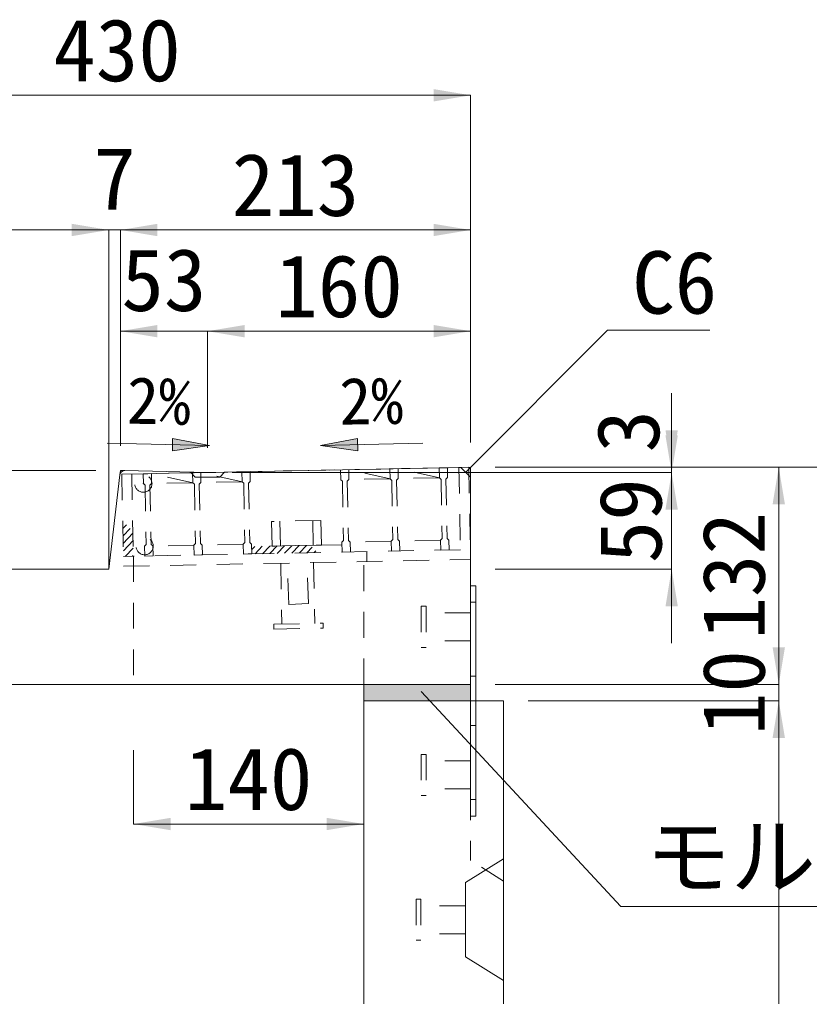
# Model space of a CAD drawing. Units: millimetres at full size; some dimension numbers follow another scale. Extents: x -3301 to 90699, y 107523 to 139162.
# Drawn here: x 38520 to 39000, y 112218 to 112812 of the extents above; entities that cross this region are included whole.
import ezdxf
from ezdxf.enums import TextEntityAlignment as Align

# ---------------------------------------------------------------- set-up
doc = ezdxf.new("R2010")
doc.units = ezdxf.units.MM
doc.header["$LTSCALE"] = 21
doc.header["$PDMODE"] = 32
doc.header["$PDSIZE"] = 10.5
doc.linetypes.add('USER1', pattern=[1.35, 0.75, -0.6])
for name, color, linetype, lineweight in [('0_2', 7, 'USER1', 9), ('寸法線', 7, 'Continuous', 9), ('引出線', 4, 'Continuous', 9), ('本体', 2, 'Continuous', 9), ('補助線', 8, 'Continuous', 13), ('ｲﾝｻｰﾄ', 3, 'USER1', 5), ('ｸﾞﾚｰﾁﾝｸﾞ', 7, 'USER1', 9)]:
    doc.layers.add(name, color=color, linetype=linetype, lineweight=lineweight)
doc.layers.add('ﾊｯﾁﾝｸﾞ', color=8, linetype='Continuous')
doc.styles.add('ＭＳ ゴシック', font='')
doc.styles.get('ＭＳ ゴシック').set_extended_font_data('MS Gothic')

# ---------------------------------------------------------------- blocks, each defined once
blk = doc.blocks.new('filled_arrow')
at = {"color": 0, "linetype": 'Continuous', "lineweight": -2}
blk.add_solid([(7.5, 1.25), (0, 0), (7.5, -1.25)], dxfattribs=at)

msp = doc.modelspace()

# ---------------------------------------------------------------- hatches: boundary and pattern name
at = {"layer": '引出線'}
for points in [[(38612.75, 112557.07), (38612.6, 112549.57), (38635.17, 112552.87)], [(38725.2, 112557.07), (38725.35, 112549.57), (38702.78, 112552.87)]]:
    msp.add_hatch(color=7, dxfattribs=at).paths.add_polyline_path(points)
at = {"layer": 'ｸﾞﾚｰﾁﾝｸﾞ'}
h = msp.add_hatch(dxfattribs=at)
h.set_pattern_fill('USER', color=256, style=0, pattern_type=2)
h.set_pattern_definition([(46.14576, (38057.81, 112157.79), (-2.28951, 2.19972), [75, -60])])
h.paths.add_polyline_path([(38581.87, 112535.33), (38587.87, 112535.45), (38588.87, 112485.46), (38582.87, 112485.34)])
h = msp.add_hatch(dxfattribs=at)
h.set_pattern_fill('USER', color=256, style=0, pattern_type=2)
h.set_pattern_definition([(46.14576, (38154.79, 112159.73), (-2.28951, 2.19972), [75, -60])])
h.paths.add_polyline_path([(38660.86, 112486.9), (38660.77, 112491.4), (38696.26, 112492.11), (38711.26, 112492.41), (38715.76, 112492.5), (38715.85, 112488), (38696.35, 112487.61)])
at = {"layer": 'ﾊｯﾁﾝｸﾞ'}
msp.add_hatch(color=256, dxfattribs=at).paths.add_polyline_path([(38728.98, 112407.57), (38728.98, 112397.57), (38793.98, 112397.57), (38793.98, 112407.57)])

# ---------------------------------------------------------------- linework, layer by layer
at = {"layer": '0_2'}
for p, q in [((38797.18, 112457.57), (38793.98, 112457.57)), ((38797.18, 112412.57), (38793.98, 112412.57)), ((38797.18, 112382.57), (38793.98, 112382.57)), ((38797.18, 112337.57), (38793.98, 112337.57))]:
    msp.add_line(p, q, dxfattribs=at)
at = {"layer": '0_2', "linetype": 'Continuous', "lineweight": 13}
msp.add_line((38728.98, 112397.57), (38728.98, 112407.57), dxfattribs=at)
at = {"layer": '0_2', "linetype": 'Continuous'}
msp.add_lwpolyline([(38793.98, 112327.57), (38793.98, 112467.57), (38797.18, 112467.57), (38797.18, 112327.57)], close=True, dxfattribs=at)
at = {"layer": '寸法線'}
for p, q in [((38363.98, 112765.66), (38793.98, 112765.66)), ((38793.98, 112554.57), (38793.98, 112765.66)), ((38363.98, 112683.78), (38573.98, 112683.78)), ((38528.98, 112683.78), (38625.99, 112683.78)), ((38573.98, 112492.57), (38573.98, 112683.78)), ((38573.98, 112492.57), (38573.98, 112683.78)), ((38580.99, 112552.57), (38580.99, 112683.78)), ((38580.99, 112683.78), (38793.98, 112683.78)), ((38580.99, 112552.57), (38580.99, 112683.78)), ((38793.98, 112554.57), (38793.98, 112683.78)), ((38580.99, 112622.27), (38678.98, 112622.27)), ((38580.99, 112552.57), (38580.99, 112622.27)), ((38633.98, 112551.37), (38633.98, 112622.27)), ((38633.98, 112622.27), (38793.98, 112622.27)), ((38633.98, 112551.37), (38633.98, 112622.27)), ((38793.98, 112554.57), (38793.98, 112622.27)), ((38916.21, 112491.37), (38916.21, 112584.57)), ((38916.21, 112432.57), (38916.21, 112581.37)), ((38808.98, 112539.57), (38981.34, 112539.57)), ((38808.98, 112539.57), (39066.44, 112539.57)), ((38808.98, 112539.57), (38916.21, 112539.57)), ((38981.34, 112539.57), (38981.34, 112407.57)), ((38565.99, 112537.57), (38073.87, 112537.57)), ((38648.98, 112536.37), (38916.21, 112536.37)), ((38648.98, 112536.37), (38916.21, 112536.37)), ((38808.98, 112477.57), (38916.21, 112477.57)), ((38981.34, 112352.57), (38981.34, 112452.57)), ((38808.98, 112407.57), (38981.34, 112407.57)), ((38808.98, 112407.57), (38981.34, 112407.57)), ((38828.98, 112397.57), (38981.34, 112397.57)), ((38828.98, 112397.57), (38981.34, 112397.57)), ((38981.34, 111047.57), (38981.34, 112397.57)), ((38588.98, 112367.57), (38588.98, 112322.72)), ((38728.98, 112367.57), (38728.98, 112322.72)), ((38588.98, 112322.72), (38728.98, 112322.72))]:
    msp.add_line(p, q, dxfattribs=at)
at = {"layer": '引出線', "color": 7}
for p, q in [((38573.07, 112554.11), (38635.17, 112552.87)), ((38764.89, 112554.11), (38702.78, 112552.87))]:
    msp.add_line(p, q, dxfattribs=at)
at = {"layer": '引出線'}
for points in [[(38790.98, 112536.65), (38877.22, 112622.89), (38939.33, 112622.89)], [(38763.89, 112403.25), (38885.29, 112272.65), (39101.1, 112272.65)]]:
    msp.add_lwpolyline(points, dxfattribs=at)
at = {"layer": '引出線', "color": 7, "lineweight": 13}
for points in [[(38612.75, 112557.07), (38612.6, 112549.57), (38635.17, 112552.87)], [(38725.2, 112557.07), (38725.35, 112549.57), (38702.78, 112552.87)]]:
    msp.add_lwpolyline(points, close=True, dxfattribs=at)
at = {"layer": '本体', "lineweight": 20}
for p, q in [((38633.98, 112536.37), (38787.98, 112539.45)), ((38793.98, 112533.57), (38787.98, 112539.45)), ((38580.68, 112534.86), (38573.98, 112477.57)), ((38583.73, 112537.51), (38633.98, 112536.37)), ((38793.98, 112533.57), (38793.98, 112407.57)), ((38369.98, 112477.57), (38573.98, 112477.57)), ((38793.98, 112407.57), (38363.98, 112407.57)), ((38728.98, 112397.57), (38728.98, 111468.1)), ((38813.98, 112397.57), (38728.98, 112397.57)), ((38813.98, 112397.57), (38813.98, 111047.57))]:
    msp.add_line(p, q, dxfattribs=at)
at = {"layer": '本体', "linetype": 'USER1'}
for p, q in [((38623.66, 112536.58), (38626.48, 112533.52)), ((38626.48, 112533.52), (38641.48, 112533.52)), ((38644.29, 112536.58), (38641.48, 112533.52)), ((38728.98, 112407.57), (38728.98, 112488.4)), ((38588.98, 112485.59), (38588.98, 112407.57)), ((38793.98, 112397.57), (38793.98, 112300.57)), ((38813.98, 112288.06), (38793.98, 112300.57))]:
    msp.add_line(p, q, dxfattribs=at)
at = {"layer": '本体'}
for p, q in [((38813.98, 112301.56), (38790.78, 112287.07)), ((38790.78, 112287.07), (38790.78, 112242.07)), ((38813.98, 112227.56), (38790.78, 112242.07))]:
    msp.add_line(p, q, dxfattribs=at)
at = {"layer": '本体', "lineweight": 20}
msp.add_arc((38583.66, 112534.51), 3, 88.70243, 173.33014, dxfattribs=at)
at = {"layer": '補助線', "lineweight": 20}
for p, q in [((38787.98, 112539.45), (38793.98, 112539.57)), ((38580.99, 112537.57), (38580.68, 112534.86)), ((38580.99, 112537.57), (38583.73, 112537.51))]:
    msp.add_line(p, q, dxfattribs=at)
at = {"layer": '補助線'}
for p, q in [((38793.98, 112533.57), (38793.98, 112539.57)), ((38573.98, 112477.57), (38573.98, 112537.57))]:
    msp.add_line(p, q, dxfattribs=at)
at = {"layer": 'ｲﾝｻｰﾄ'}
for p, q in [((38766.98, 112455.07), (38763.98, 112455.07)), ((38763.98, 112455.07), (38763.98, 112430.07)), ((38766.98, 112455.07), (38766.98, 112430.07)), ((38793.98, 112451.07), (38766.98, 112451.07)), ((38793.98, 112451.07), (38793.98, 112434.07)), ((38793.98, 112434.07), (38766.98, 112434.07)), ((38766.98, 112430.07), (38763.98, 112430.07)), ((38763.97, 112365.07), (38763.97, 112340.07)), ((38766.98, 112365.07), (38763.97, 112365.07)), ((38766.98, 112365.07), (38766.98, 112340.07)), ((38793.98, 112361.07), (38766.98, 112361.07)), ((38793.98, 112344.07), (38766.98, 112344.07)), ((38766.98, 112340.07), (38763.97, 112340.07)), ((38760.77, 112277.07), (38760.77, 112252.07)), ((38763.77, 112277.07), (38760.77, 112277.07)), ((38763.77, 112277.07), (38763.77, 112252.07)), ((38790.78, 112273.07), (38763.77, 112273.07)), ((38790.78, 112256.07), (38763.77, 112256.07)), ((38763.77, 112252.07), (38760.77, 112252.07))]:
    msp.add_line(p, q, dxfattribs=at)
at = {"layer": 'ｸﾞﾚｰﾁﾝｸﾞ'}
for p, q in [((38581.87, 112535.33), (38792.83, 112539.55)), ((38792.83, 112539.55), (38793.95, 112483.56)), ((38581.87, 112535.33), (38582.99, 112479.34)), ((38587.87, 112535.45), (38588.87, 112485.46)), ((38594.87, 112535.59), (38779.83, 112539.29)), ((38599.87, 112535.69), (38594.87, 112535.59)), ((38599.87, 112535.69), (38594.87, 112535.59)), ((38599.87, 112535.69), (38594.87, 112535.59)), ((38594.99, 112529.59), (38594.87, 112535.59)), ((38594.87, 112535.59), (38594.99, 112529.59)), ((38594.87, 112535.59), (38594.99, 112529.59)), ((38594.87, 112535.59), (38594.99, 112529.59)), ((38594.87, 112535.59), (38594.99, 112529.59)), ((38594.87, 112535.59), (38594.99, 112529.59)), ((38594.87, 112535.59), (38594.99, 112529.59)), ((38624.99, 112530.19), (38599.87, 112535.69)), ((38599.87, 112535.69), (38599.99, 112529.69)), ((38599.87, 112535.69), (38599.99, 112529.69)), ((38599.87, 112535.69), (38599.99, 112529.69)), ((38629.86, 112536.29), (38624.87, 112536.19)), ((38629.86, 112536.29), (38624.87, 112536.19)), ((38629.86, 112536.29), (38624.87, 112536.19)), ((38624.87, 112536.19), (38624.99, 112530.19)), ((38624.87, 112536.19), (38624.99, 112530.19)), ((38624.87, 112536.19), (38624.99, 112530.19)), ((38654.98, 112530.79), (38629.86, 112536.29)), ((38629.86, 112536.29), (38629.98, 112530.29)), ((38629.86, 112536.29), (38629.98, 112530.29)), ((38629.86, 112536.29), (38629.98, 112530.29)), ((38659.86, 112536.89), (38654.86, 112536.79)), ((38659.86, 112536.89), (38654.86, 112536.79)), ((38659.86, 112536.89), (38654.86, 112536.79)), ((38654.86, 112536.79), (38654.98, 112530.79)), ((38654.86, 112536.79), (38654.98, 112530.79)), ((38654.86, 112536.79), (38654.98, 112530.79)), ((38659.86, 112536.89), (38659.98, 112530.89)), ((38659.86, 112536.89), (38659.98, 112530.89)), ((38659.86, 112536.89), (38659.98, 112530.89)), ((38714.85, 112537.99), (38714.97, 112531.99)), ((38714.85, 112537.99), (38714.97, 112531.99)), ((38714.85, 112537.99), (38714.97, 112531.99)), ((38719.85, 112538.09), (38719.97, 112532.09)), ((38719.85, 112538.09), (38719.97, 112532.09)), ((38719.85, 112538.09), (38719.97, 112532.09)), ((38744.96, 112532.59), (38719.85, 112538.09)), ((38744.84, 112538.59), (38744.96, 112532.59)), ((38744.84, 112538.59), (38744.96, 112532.59)), ((38744.84, 112538.59), (38744.96, 112532.59)), ((38749.84, 112538.69), (38749.96, 112532.69)), ((38749.84, 112538.69), (38749.96, 112532.69)), ((38749.84, 112538.69), (38749.96, 112532.69)), ((38774.96, 112533.19), (38749.84, 112538.69)), ((38779.83, 112539.29), (38774.84, 112539.19)), ((38779.83, 112539.29), (38774.84, 112539.19)), ((38779.83, 112539.29), (38774.84, 112539.19)), ((38774.84, 112539.19), (38774.96, 112533.19)), ((38774.84, 112539.19), (38774.96, 112533.19)), ((38774.84, 112539.19), (38774.96, 112533.19)), ((38779.83, 112539.29), (38779.95, 112533.29)), ((38779.83, 112539.29), (38779.95, 112533.29)), ((38779.83, 112539.29), (38779.95, 112533.29)), ((38786.83, 112539.43), (38787.83, 112489.44)), ((38594.99, 112529.59), (38596.01, 112528.61)), ((38594.99, 112529.59), (38596.01, 112528.61)), ((38594.99, 112529.59), (38596.01, 112528.61)), ((38596.01, 112528.61), (38596.73, 112492.62)), ((38596.01, 112528.61), (38596.73, 112492.62)), ((38596.01, 112528.61), (38596.73, 112492.62)), ((38599.99, 112529.69), (38599.01, 112528.67)), ((38599.99, 112529.69), (38599.01, 112528.67)), ((38599.99, 112529.69), (38599.01, 112528.67)), ((38599.01, 112528.67), (38599.73, 112492.68)), ((38599.01, 112528.67), (38599.73, 112492.68)), ((38599.01, 112528.67), (38599.73, 112492.68)), ((38624.99, 112530.19), (38599.99, 112529.69)), ((38624.99, 112530.19), (38626.01, 112529.21)), ((38624.99, 112530.19), (38626.01, 112529.21)), ((38624.99, 112530.19), (38626.01, 112529.21)), ((38626.01, 112529.21), (38626.73, 112493.22)), ((38626.01, 112529.21), (38626.73, 112493.22)), ((38626.01, 112529.21), (38626.73, 112493.22)), ((38629.98, 112530.29), (38629.01, 112529.27)), ((38629.98, 112530.29), (38629.01, 112529.27)), ((38629.98, 112530.29), (38629.01, 112529.27)), ((38629.01, 112529.27), (38629.72, 112493.28)), ((38629.01, 112529.27), (38629.72, 112493.28)), ((38629.01, 112529.27), (38629.72, 112493.28)), ((38654.98, 112530.79), (38629.98, 112530.29)), ((38654.98, 112530.79), (38656, 112529.81)), ((38654.98, 112530.79), (38656, 112529.81)), ((38654.98, 112530.79), (38656, 112529.81)), ((38656, 112529.81), (38656.72, 112493.82)), ((38656, 112529.81), (38656.72, 112493.82)), ((38656, 112529.81), (38656.72, 112493.82)), ((38659.98, 112530.89), (38659, 112529.87)), ((38659.98, 112530.89), (38659, 112529.87)), ((38659.98, 112530.89), (38659, 112529.87)), ((38659, 112529.87), (38659.72, 112493.88)), ((38659, 112529.87), (38659.72, 112493.88)), ((38659, 112529.87), (38659.72, 112493.88)), ((38714.97, 112531.99), (38715.99, 112531.01)), ((38714.97, 112531.99), (38715.99, 112531.01)), ((38714.97, 112531.99), (38715.99, 112531.01)), ((38715.99, 112531.01), (38716.71, 112495.02)), ((38715.99, 112531.01), (38716.71, 112495.02)), ((38715.99, 112531.01), (38716.71, 112495.02)), ((38719.97, 112532.09), (38718.99, 112531.07)), ((38719.97, 112532.09), (38718.99, 112531.07)), ((38719.97, 112532.09), (38718.99, 112531.07)), ((38718.99, 112531.07), (38719.71, 112495.08)), ((38718.99, 112531.07), (38719.71, 112495.08)), ((38718.99, 112531.07), (38719.71, 112495.08)), ((38744.96, 112532.59), (38719.97, 112532.09)), ((38744.96, 112532.59), (38745.98, 112531.61)), ((38744.96, 112532.59), (38745.98, 112531.61)), ((38744.96, 112532.59), (38745.98, 112531.61)), ((38745.98, 112531.61), (38746.7, 112495.62)), ((38745.98, 112531.61), (38746.7, 112495.62)), ((38745.98, 112531.61), (38746.7, 112495.62)), ((38749.96, 112532.69), (38748.98, 112531.67)), ((38749.96, 112532.69), (38748.98, 112531.67)), ((38749.96, 112532.69), (38748.98, 112531.67)), ((38748.98, 112531.67), (38749.7, 112495.68)), ((38748.98, 112531.67), (38749.7, 112495.68)), ((38748.98, 112531.67), (38749.7, 112495.68)), ((38774.96, 112533.19), (38749.96, 112532.69)), ((38774.96, 112533.19), (38775.98, 112532.21)), ((38774.96, 112533.19), (38775.98, 112532.21)), ((38774.96, 112533.19), (38775.98, 112532.21)), ((38775.98, 112532.21), (38776.7, 112496.22)), ((38775.98, 112532.21), (38776.7, 112496.22)), ((38775.98, 112532.21), (38776.7, 112496.22)), ((38779.95, 112533.29), (38778.98, 112532.27)), ((38779.95, 112533.29), (38778.98, 112532.27)), ((38779.95, 112533.29), (38778.98, 112532.27)), ((38778.98, 112532.27), (38779.69, 112496.28)), ((38778.98, 112532.27), (38779.69, 112496.28)), ((38778.98, 112532.27), (38779.69, 112496.28)), ((38702.96, 112507.24), (38672.97, 112506.64)), ((38672.97, 112506.64), (38673.27, 112491.65)), ((38677.97, 112506.74), (38678.27, 112491.75)), ((38697.96, 112507.14), (38698.26, 112492.15)), ((38702.96, 112507.24), (38703.26, 112492.25)), ((38595.75, 112491.6), (38596.73, 112492.62)), ((38595.75, 112491.6), (38596.73, 112492.62)), ((38595.75, 112491.6), (38596.73, 112492.62)), ((38600.75, 112491.7), (38599.73, 112492.68)), ((38600.75, 112491.7), (38599.73, 112492.68)), ((38600.75, 112491.7), (38599.73, 112492.68)), ((38625.75, 112492.2), (38600.75, 112491.7)), ((38625.75, 112492.2), (38626.73, 112493.22)), ((38625.75, 112492.2), (38626.73, 112493.22)), ((38625.75, 112492.2), (38626.73, 112493.22)), ((38625.87, 112486.2), (38625.75, 112492.2)), ((38625.87, 112486.2), (38625.75, 112492.2)), ((38625.87, 112486.2), (38625.75, 112492.2)), ((38630.74, 112492.3), (38629.72, 112493.28)), ((38630.74, 112492.3), (38629.72, 112493.28)), ((38630.74, 112492.3), (38629.72, 112493.28)), ((38655.74, 112492.8), (38630.74, 112492.3)), ((38630.86, 112486.3), (38630.74, 112492.3)), ((38630.86, 112486.3), (38630.74, 112492.3)), ((38630.86, 112486.3), (38630.74, 112492.3)), ((38655.74, 112492.8), (38656.72, 112493.82)), ((38655.74, 112492.8), (38656.72, 112493.82)), ((38655.74, 112492.8), (38656.72, 112493.82)), ((38655.86, 112486.8), (38655.74, 112492.8)), ((38655.86, 112486.8), (38655.74, 112492.8)), ((38655.86, 112486.8), (38655.74, 112492.8)), ((38660.74, 112492.9), (38659.72, 112493.88)), ((38660.74, 112492.9), (38659.72, 112493.88)), ((38660.74, 112492.9), (38659.72, 112493.88)), ((38660.86, 112486.9), (38660.74, 112492.9)), ((38660.86, 112486.9), (38660.74, 112492.9)), ((38660.86, 112486.9), (38660.74, 112492.9)), ((38715.76, 112492.5), (38660.77, 112491.4)), ((38703.26, 112492.25), (38673.27, 112491.65)), ((38715.73, 112494), (38716.71, 112495.02)), ((38715.73, 112494), (38716.71, 112495.02)), ((38715.73, 112494), (38716.71, 112495.02)), ((38715.85, 112488), (38715.73, 112494)), ((38715.85, 112488), (38715.73, 112494)), ((38715.85, 112488), (38715.73, 112494)), ((38720.73, 112494.1), (38719.71, 112495.08)), ((38720.73, 112494.1), (38719.71, 112495.08)), ((38720.73, 112494.1), (38719.71, 112495.08)), ((38745.72, 112494.6), (38720.73, 112494.1)), ((38720.85, 112488.1), (38720.73, 112494.1)), ((38720.85, 112488.1), (38720.73, 112494.1)), ((38720.85, 112488.1), (38720.73, 112494.1)), ((38745.72, 112494.6), (38746.7, 112495.62)), ((38745.72, 112494.6), (38746.7, 112495.62)), ((38745.72, 112494.6), (38746.7, 112495.62)), ((38745.84, 112488.6), (38745.72, 112494.6)), ((38745.84, 112488.6), (38745.72, 112494.6)), ((38745.84, 112488.6), (38745.72, 112494.6)), ((38750.72, 112494.7), (38749.7, 112495.68)), ((38750.72, 112494.7), (38749.7, 112495.68)), ((38750.72, 112494.7), (38749.7, 112495.68)), ((38775.72, 112495.2), (38750.72, 112494.7)), ((38750.84, 112488.7), (38750.72, 112494.7)), ((38750.84, 112488.7), (38750.72, 112494.7)), ((38750.84, 112488.7), (38750.72, 112494.7)), ((38775.72, 112495.2), (38776.7, 112496.22)), ((38775.72, 112495.2), (38776.7, 112496.22)), ((38775.72, 112495.2), (38776.7, 112496.22)), ((38775.84, 112489.2), (38775.72, 112495.2)), ((38775.84, 112489.2), (38775.72, 112495.2)), ((38775.84, 112489.2), (38775.72, 112495.2)), ((38780.71, 112495.3), (38779.69, 112496.28)), ((38780.71, 112495.3), (38779.69, 112496.28)), ((38780.71, 112495.3), (38779.69, 112496.28)), ((38780.83, 112489.3), (38780.71, 112495.3)), ((38780.83, 112489.3), (38780.71, 112495.3)), ((38780.83, 112489.3), (38780.71, 112495.3)), ((38787.83, 112489.44), (38582.87, 112485.34)), ((38595.87, 112485.6), (38595.75, 112491.6)), ((38595.87, 112485.6), (38595.75, 112491.6)), ((38595.87, 112485.6), (38595.75, 112491.6)), ((38595.87, 112485.6), (38595.75, 112491.6)), ((38595.87, 112485.6), (38595.75, 112491.6)), ((38595.87, 112485.6), (38595.75, 112491.6)), ((38600.87, 112485.7), (38600.75, 112491.7)), ((38600.87, 112485.7), (38600.75, 112491.7)), ((38600.87, 112485.7), (38600.75, 112491.7)), ((38630.86, 112486.3), (38625.87, 112486.2)), ((38630.86, 112486.3), (38625.87, 112486.2)), ((38630.86, 112486.3), (38625.87, 112486.2)), ((38660.86, 112486.9), (38655.86, 112486.8)), ((38660.86, 112486.9), (38655.86, 112486.8)), ((38660.86, 112486.9), (38655.86, 112486.8)), ((38720.85, 112488.1), (38715.85, 112488)), ((38720.85, 112488.1), (38715.85, 112488)), ((38720.85, 112488.1), (38715.85, 112488)), ((38730.84, 112488.3), (38730.96, 112482.3)), ((38750.84, 112488.7), (38745.84, 112488.6)), ((38750.84, 112488.7), (38745.84, 112488.6)), ((38750.84, 112488.7), (38745.84, 112488.6)), ((38780.83, 112489.3), (38775.84, 112489.2)), ((38780.83, 112489.3), (38775.84, 112489.2)), ((38780.83, 112489.3), (38775.84, 112489.2)), ((38793.95, 112483.56), (38793.85, 112488.56)), ((38582.99, 112479.34), (38793.95, 112483.56)), ((38600.87, 112485.7), (38595.87, 112485.6)), ((38600.87, 112485.7), (38595.87, 112485.6)), ((38600.87, 112485.7), (38595.87, 112485.6)), ((38678.48, 112481.25), (38679.21, 112444.26)), ((38683.48, 112456.23), (38682.48, 112481.21)), ((38695.47, 112456.71), (38694.47, 112481.69)), ((38698.47, 112481.65), (38699.21, 112444.66)), ((38695.47, 112456.71), (38683.48, 112456.23)), ((38674.22, 112444.16), (38704.21, 112444.76)), ((38704.27, 112441.76), (38704.21, 112444.76)), ((38674.28, 112441.16), (38674.22, 112444.16)), ((38674.28, 112441.16), (38704.27, 112441.76))]:
    msp.add_line(p, q, dxfattribs=at)
for p in [(38594.99, 112529.59), (38595.75, 112491.6)]:
    msp.add_point(p, dxfattribs=at)

# ---------------------------------------------------------------- block references
at = {"layer": '寸法線', "xscale": 3, "yscale": 3}
for p, rotation in [((38793.98, 112765.66), 180), ((38573.98, 112683.78), 180), ((38573.98, 112683.78), 180), ((38793.98, 112683.78), 180), ((38793.98, 112622.27), 180), ((38916.21, 112539.57), 90), ((38916.21, 112536.37), 90), ((38981.34, 112539.57), 270), ((38916.21, 112536.37), 270), ((38916.21, 112477.57), 270), ((38981.34, 112407.57), 90), ((38981.34, 112407.57), 90), ((38981.34, 112397.57), 270), ((38981.34, 112397.57), 270), ((38728.98, 112322.72), 180)]:
    msp.add_blockref('filled_arrow', p, dxfattribs=dict(at, rotation=rotation))
for p in [(38580.99, 112683.78), (38580.99, 112683.78), (38580.99, 112622.27), (38633.98, 112622.27), (38633.98, 112622.27), (38588.98, 112322.72)]:
    msp.add_blockref('filled_arrow', p, dxfattribs=at)
at = {"layer": '引出線', "xscale": 0.075, "yscale": 0.075}
for p, rotation in [((38790.98, 112536.65), 45), ((38763.89, 112403.25), 312.9)]:
    msp.add_blockref('filled_arrow', p, dxfattribs=dict(at, rotation=rotation))

# ---------------------------------------------------------------- texts
at = {"layer": '寸法線', "style": 'ＭＳ ゴシック'}
for s, p in [('430', (38578.98, 112793.16)), ('7', (38577.49, 112715.03)), ('213', (38687.49, 112711.28)), ('53', (38607.48, 112653.52)), ('160', (38713.98, 112649.77)), ('140', (38658.98, 112350.22))]:
    msp.add_text(s, height=37.98, dxfattribs=at).set_placement(p, align=Align.MIDDLE_CENTER)
for s, height, rotation, p in [('2%', 28.48, 359, (38604.4, 112579.99)), ('2%', 28.48, 1, (38733.56, 112579.99)), ('3', 37.98, 90, (38889.67, 112561.45)), ('59', 37.98, 90, (38891.09, 112507.04)), ('132', 37.98, 90, (38953.84, 112473.57)), ('10', 37.98, 90, (38953.84, 112402.57))]:
    msp.add_text(s, height=height, rotation=rotation, dxfattribs=at).set_placement(p, align=Align.MIDDLE_CENTER)
at = {"layer": '引出線', "style": 'ＭＳ ゴシック'}
for s, p in [('C6', (38892.22, 112670.89)), ('モルタル', (38900.29, 112322.08))]:
    msp.add_text(s, height=37.98, dxfattribs=at).set_placement(p, align=Align.TOP_LEFT)

doc.saveas('drawing.dxf')
